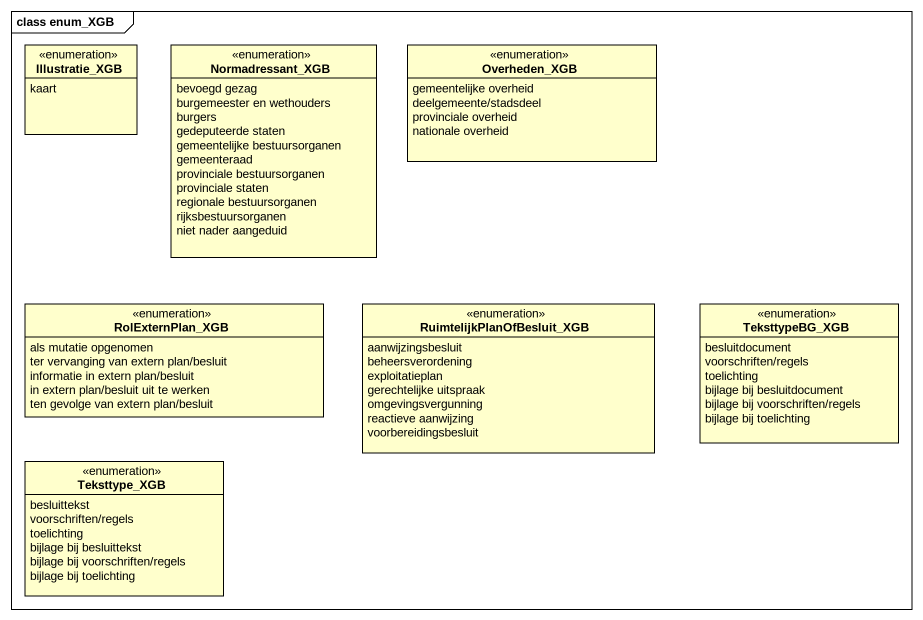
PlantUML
@startuml
mainframe class enum_XGB
hide circle
hide empty members
enum Illustratie_XGB {
  kaart
}
enum Normadressant_XGB {
  bevoegd gezag
  burgemeester en wethouders
  burgers
  gedeputeerde staten
  gemeentelijke bestuursorganen
  gemeenteraad
  provinciale bestuursorganen
  provinciale staten
  regionale bestuursorganen
  rijksbestuursorganen
  niet nader aangeduid
}
enum Overheden_XGB {
  gemeentelijke overheid
  deelgemeente/stadsdeel
  provinciale overheid
  nationale overheid
}
enum RolExternPlan_XGB {
  als mutatie opgenomen
  ter vervanging van extern plan/besluit
  informatie in extern plan/besluit
  in extern plan/besluit uit te werken
  ten gevolge van extern plan/besluit
}
enum RuimtelijkPlanOfBesluit_XGB {
  aanwijzingsbesluit
  beheersverordening
  exploitatieplan
  gerechtelijke uitspraak
  omgevingsvergunning
  reactieve aanwijzing
  voorbereidingsbesluit
}
enum TeksttypeBG_XGB {
  besluitdocument
  voorschriften/regels
  toelichting
  bijlage bij besluitdocument
  bijlage bij voorschriften/regels
  bijlage bij toelichting
}
enum Teksttype_XGB {
  besluittekst
  voorschriften/regels
  toelichting
  bijlage bij besluittekst
  bijlage bij voorschriften/regels
  bijlage bij toelichting
}
@enduml
